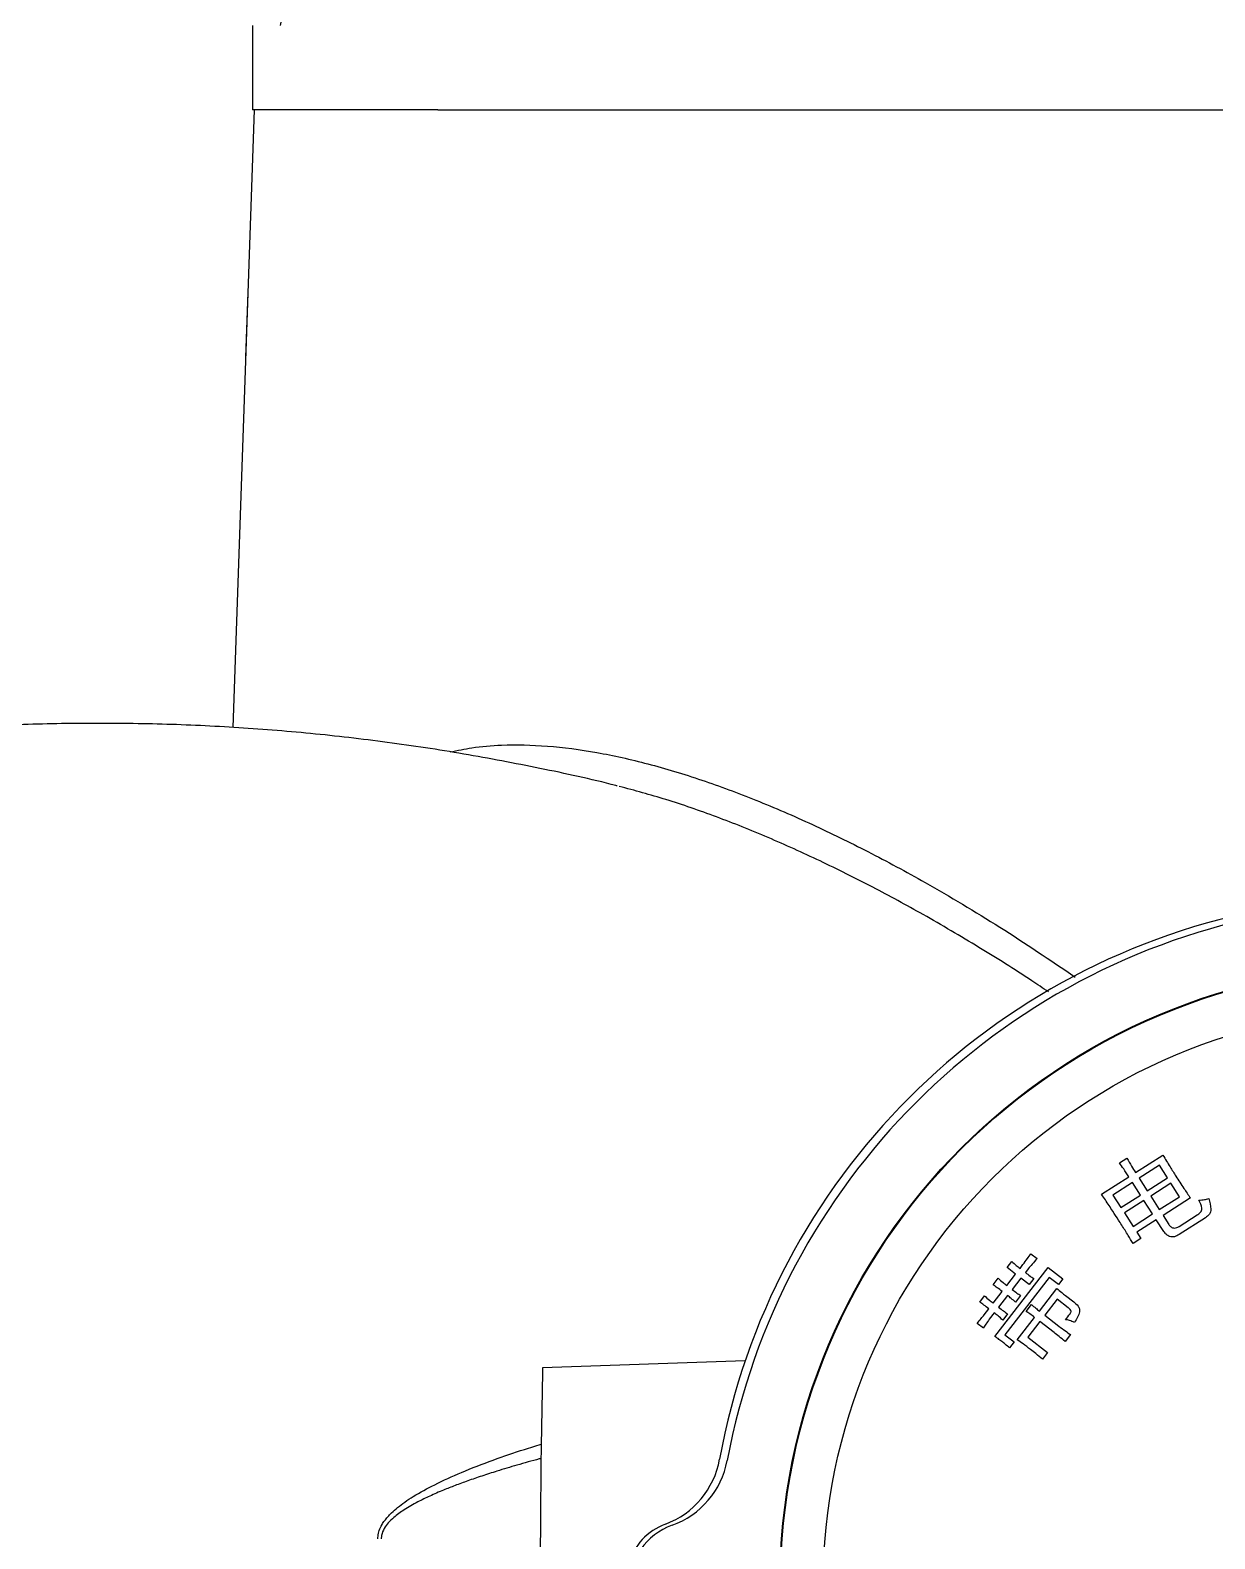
# Model space of a CAD drawing. Header units: millimetres. Extents: x 1561 to 4606, y 513 to 2666.
# Drawn here: x 3498.9 to 3637.3, y 2246.2 to 2422.5 of the extents above; entities that cross this region are included whole.
import ezdxf

# ---------------------------------------------------------------- set-up
doc = ezdxf.new("R2010")
doc.units = ezdxf.units.MM

msp = doc.modelspace()

# ---------------------------------------------------------------- linework, layer by layer
at = {"color": 7, "linetype": 'Continuous', "lineweight": 25}
for p, q in [((3524.924, 2423.034), (3524.924, 2413.164)), ((3525.11, 2413.164), (3522.591, 2341.012)), ((3546.551, 2413.164), (3524.924, 2413.164)), ((3546.551, 2413.164), (3797.078, 2413.164)), ((3626.186, 2290.121), (3627.052, 2290.673)), ((3628.069, 2288.994), (3631.263, 2291.035)), ((3624.089, 2286.449), (3627.281, 2288.49)), ((3630.864, 2289.836), (3628.499, 2288.324)), ((3631.796, 2288.377), (3630.864, 2289.836)), ((3627.71, 2287.819), (3625.425, 2286.357)), ((3628.643, 2286.36), (3627.71, 2287.819)), ((3628.499, 2288.324), (3629.431, 2286.865)), ((3629.431, 2286.865), (3631.796, 2288.377)), ((3632.2, 2287.747), (3629.835, 2286.234)), ((3633.208, 2286.17), (3632.2, 2287.747)), ((3625.425, 2286.357), (3626.357, 2284.898)), ((3626.357, 2284.898), (3628.643, 2286.36)), ((3629.046, 2285.73), (3626.761, 2284.267)), ((3630.055, 2284.153), (3629.046, 2285.73)), ((3629.835, 2286.234), (3630.843, 2284.657)), ((3630.843, 2284.657), (3633.208, 2286.17)), ((3634.466, 2286.028), (3631.273, 2283.987)), ((3626.761, 2284.267), (3627.769, 2282.691)), ((3627.769, 2282.691), (3630.055, 2284.153)), ((3630.485, 2283.482), (3628.199, 2282.02)), ((3631.366, 2282.103), (3630.485, 2283.482)), ((3631.273, 2283.987), (3631.952, 2282.923)), ((3636.225, 2283.711), (3633.149, 2281.745)), ((3633.156, 2282.694), (3635.244, 2284.028)), ((3628.199, 2282.02), (3628.677, 2281.271)), ((3628.677, 2281.271), (3627.771, 2280.693)), ((3611.642, 2269.812), (3617.873, 2277.875)), ((3613.061, 2277.89), (3613.602, 2278.589)), ((3614.055, 2277.121), (3613.061, 2277.89)), ((3614.568, 2277.783), (3614.91, 2278.225)), ((3615.84, 2279.505), (3616.577, 2278.937)), ((3617.873, 2277.875), (3619.566, 2276.565)), ((3611.43, 2275.856), (3612.028, 2276.629)), ((3617.987, 2276.729), (3612.808, 2270.027)), ((3613.031, 2275.795), (3614.055, 2277.121)), ((3614.681, 2276.637), (3613.657, 2275.312)), ((3615.639, 2275.898), (3614.681, 2276.637)), ((3615.535, 2277.741), (3615.194, 2277.299)), ((3616.18, 2276.596), (3615.639, 2275.898)), ((3619.054, 2275.903), (3617.987, 2276.729)), ((3619.566, 2276.565), (3619.054, 2275.903)), ((3609.866, 2273.83), (3610.434, 2274.567)), ((3611.437, 2273.733), (3612.491, 2275.095)), ((3613.116, 2274.612), (3612.063, 2273.25)), ((3614.643, 2274.608), (3614.045, 2273.836)), ((3616.831, 2272.798), (3618.881, 2275.449)), ((3619.883, 2274.615), (3620.841, 2273.876)), ((3610.384, 2272.37), (3610.924, 2273.07)), ((3611.55, 2272.586), (3610.982, 2271.85)), ((3615.277, 2272.765), (3615.904, 2273.576)), ((3618.909, 2274.193), (3617.457, 2272.314)), ((3620.198, 2273.196), (3618.909, 2274.193)), ((3610.287, 2270.798), (3609.55, 2271.367)), ((3613.122, 2272.489), (3612.553, 2271.753)), ((3614.243, 2269.448), (3616.261, 2272.061)), ((3616.887, 2271.578), (3615.466, 2269.738)), ((3618.545, 2270.296), (3616.887, 2271.578)), ((3617.457, 2272.314), (3619.115, 2271.032)), ((3612.808, 2270.027), (3613.875, 2269.201)), ((3613.875, 2269.201), (3613.335, 2268.502)), ((3615.466, 2269.738), (3617.786, 2267.944)), ((3620.47, 2270.046), (3619.843, 2269.235)), ((3617.786, 2267.944), (3617.188, 2267.172)), ((3582.465, 2266.991), (3558.802, 2266.164))]:
    msp.add_line(p, q, dxfattribs=at)
at = {"color": 7, "linetype": 'Continuous', "lineweight": 25, "flags": 128}
msp.add_lwpolyline([(3524.366, 2391.848), (3524.094, 2384.28), (3524.084, 2383.787)], dxfattribs=at)
at = {"color": 7, "linetype": 'Continuous', "lineweight": 25}
for radius in [72.5, 72.418, 67.42]:
    msp.add_circle((3658.996, 2240.619), radius, dxfattribs=at)
for centre, radius, start, end in [((3754.05, 2379.792), 230, 0, 169.16329), ((3658.181, 2241.166), 79.998, 100.30733, 169.69513), ((3658.996, 2240.619), 80, 100.6021, 169.3979), ((4557.377, 2242.756), 998.85, 178.657155, 180.626784), ((3569.634, 2257.266), 10, 290.58812, 349.69489), ((3570.532, 2257.178), 10, 289.80619, 349.3979), ((3575.683, 2241.164), 7.2, 110.58893, 215.5629), ((3576.496, 2240.619), 7.6, 109.80619, 250.19381)]:
    msp.add_arc(centre, radius, start, end, dxfattribs=at)
for points, knots in [([(3567.51, 2334.168), (3567.457, 2334.183), (3564.475, 2334.973), (3558.5, 2336.246), (3549.602, 2337.958), (3540.664, 2339.308), (3531.709, 2340.346), (3522.747, 2341.057), (3513.787, 2341.455), (3504.843, 2341.511), (3497.971, 2341.376), (3494.09, 2341.12), (3493.177, 2341.059)], [0, 0, 0, 0, 0.0022241, 0.1234908, 0.2444216, 0.3650249, 0.4853084, 0.6052783, 0.7249402, 0.8442984, 0.9633566, 1, 1, 1, 1]), ([(3548.013, 2338.139), (3548.848, 2338.317), (3550.763, 2338.725), (3554.509, 2339.024), (3559.339, 2338.933), (3565.062, 2338.176), (3571.104, 2336.826), (3577.318, 2334.945), (3583.753, 2332.557), (3590.243, 2329.749), (3596.853, 2326.523), (3604.171, 2322.564), (3612.279, 2317.747), (3618.09, 2313.817), (3621.013, 2311.84)], [0, 0, 0, 0, 0.0441267, 0.101238, 0.1845333, 0.2698175, 0.3532396, 0.4389211, 0.522355, 0.608027, 0.691154, 0.7762301, 0.887439, 1, 1, 1, 1]), ([(3617.888, 2310.089), (3617.235, 2310.532), (3614.549, 2312.357), (3609.664, 2315.402), (3603.465, 2319.059), (3597.261, 2322.427), (3591.212, 2325.447), (3585.116, 2328.201), (3579.104, 2330.603), (3573.274, 2332.628), (3569.548, 2333.629), (3567.732, 2334.116)], [0, 0, 0, 0, 0.0387382, 0.1596106, 0.287043, 0.4023979, 0.5232706, 0.6430913, 0.7641464, 0.8851093, 1, 1, 1, 1]), ([(3627.052, 2290.673), (3627.235, 2290.356), (3627.561, 2289.788), (3627.914, 2289.237), (3628.069, 2288.994)], [0, 0, 0, 0, 0.5599632, 1, 1, 1, 1]), ([(3631.263, 2291.035), (3631.54, 2290.57), (3632.036, 2289.739), (3632.558, 2288.925), (3632.787, 2288.566)], [0, 0, 0, 0, 0.5599781, 1, 1, 1, 1]), ([(3627.281, 2288.49), (3627.083, 2288.799), (3626.729, 2289.35), (3626.352, 2289.885), (3626.186, 2290.121)], [0, 0, 0, 0, 0.5600165, 1, 1, 1, 1]), ([(3632.787, 2288.566), (3633.094, 2288.088), (3633.641, 2287.233), (3634.214, 2286.396), (3634.466, 2286.028)], [0, 0, 0, 0, 0.5600113, 1, 1, 1, 1]), ([(3626.07, 2283.437), (3625.849, 2283.782), (3625.487, 2284.348), (3624.975, 2285.134), (3624.541, 2285.797), (3624.24, 2286.232), (3624.089, 2286.449)], [0, 0, 0, 0, 0.3400038, 0.5600061, 0.7800077, 1, 1, 1, 1]), ([(3635.244, 2284.028), (3635.384, 2284.126), (3635.594, 2284.272), (3635.813, 2284.551), (3635.833, 2285.083), (3635.626, 2285.467), (3635.461, 2285.775)], [0, 0, 0, 0, 0.2503782, 0.3753838, 0.499124, 1, 1, 1, 1]), ([(3635.461, 2285.775), (3635.682, 2285.78), (3636.078, 2285.79), (3636.455, 2285.91), (3636.62, 2285.964)], [0, 0, 0, 0, 0.5598302, 1, 1, 1, 1]), ([(3636.62, 2285.964), (3636.736, 2285.556), (3636.88, 2285.046), (3636.858, 2284.406), (3636.658, 2284.021), (3636.398, 2283.835), (3636.225, 2283.711)], [0, 0, 0, 0, 0.500786, 0.6257863, 0.7505244, 1, 1, 1, 1]), ([(3627.771, 2280.693), (3627.586, 2281.008), (3627.281, 2281.528), (3626.833, 2282.239), (3626.452, 2282.839), (3626.197, 2283.238), (3626.07, 2283.437)], [0, 0, 0, 0, 0.3399548, 0.559969, 0.7799847, 1, 1, 1, 1]), ([(3633.149, 2281.745), (3632.982, 2281.642), (3632.648, 2281.437), (3632.07, 2281.453), (3631.644, 2281.738), (3631.459, 2281.981), (3631.366, 2282.103)], [0, 0, 0, 0, 0.2807581, 0.5585557, 0.7788183, 1, 1, 1, 1]), ([(3631.952, 2282.923), (3632.03, 2282.816), (3632.185, 2282.602), (3632.552, 2282.47), (3632.889, 2282.538), (3633.067, 2282.642), (3633.156, 2282.694)], [0, 0, 0, 0, 0.2804331, 0.5584638, 0.778886, 1, 1, 1, 1]), ([(3613.602, 2278.589), (3613.778, 2278.433), (3614.093, 2278.156), (3614.423, 2277.897), (3614.568, 2277.783)], [0, 0, 0, 0, 0.5599747, 1, 1, 1, 1]), ([(3614.91, 2278.225), (3615.086, 2278.462), (3615.401, 2278.885), (3615.706, 2279.316), (3615.84, 2279.505)], [0, 0, 0, 0, 0.5599933, 1, 1, 1, 1]), ([(3616.577, 2278.937), (3616.377, 2278.719), (3616.019, 2278.329), (3615.683, 2277.921), (3615.535, 2277.741)], [0, 0, 0, 0, 0.5600362, 1, 1, 1, 1]), ([(3612.028, 2276.629), (3612.212, 2276.469), (3612.539, 2276.183), (3612.881, 2275.914), (3613.031, 2275.795)], [0, 0, 0, 0, 0.5600053, 1, 1, 1, 1]), ([(3615.194, 2277.299), (3615.374, 2277.163), (3615.696, 2276.919), (3616.032, 2276.695), (3616.18, 2276.596)], [0, 0, 0, 0, 0.56, 1, 1, 1, 1]), ([(3610.434, 2274.567), (3610.618, 2274.407), (3610.945, 2274.121), (3611.287, 2273.852), (3611.437, 2273.733)], [0, 0, 0, 0, 0.56000533, 1, 1, 1, 1]), ([(3612.491, 2275.095), (3612.296, 2275.242), (3611.949, 2275.505), (3611.589, 2275.749), (3611.43, 2275.856)], [0, 0, 0, 0, 0.5599849, 1, 1, 1, 1]), ([(3614.045, 2273.836), (3613.876, 2273.986), (3613.574, 2274.253), (3613.256, 2274.502), (3613.116, 2274.612)], [0, 0, 0, 0, 0.5599933, 1, 1, 1, 1]), ([(3613.657, 2275.312), (3613.838, 2275.176), (3614.161, 2274.934), (3614.496, 2274.708), (3614.643, 2274.608)], [0, 0, 0, 0, 0.55998259, 1, 1, 1, 1]), ([(3618.881, 2275.449), (3619.064, 2275.288), (3619.391, 2275.002), (3619.732, 2274.734), (3619.883, 2274.615)], [0, 0, 0, 0, 0.5599812, 1, 1, 1, 1]), ([(3610.924, 2273.07), (3610.731, 2273.217), (3610.385, 2273.481), (3610.024, 2273.724), (3609.866, 2273.83)], [0, 0, 0, 0, 0.5600194, 1, 1, 1, 1]), ([(3612.553, 2271.753), (3612.37, 2271.914), (3612.043, 2272.2), (3611.701, 2272.468), (3611.55, 2272.586)], [0, 0, 0, 0, 0.5599792, 1, 1, 1, 1]), ([(3612.063, 2273.25), (3612.257, 2273.103), (3612.604, 2272.841), (3612.963, 2272.597), (3613.122, 2272.489)], [0, 0, 0, 0, 0.5599827, 1, 1, 1, 1]), ([(3616.261, 2272.061), (3616.081, 2272.197), (3615.759, 2272.441), (3615.424, 2272.666), (3615.277, 2272.765)], [0, 0, 0, 0, 0.5599803, 1, 1, 1, 1]), ([(3615.904, 2273.576), (3616.073, 2273.425), (3616.375, 2273.157), (3616.692, 2272.908), (3616.831, 2272.798)], [0, 0, 0, 0, 0.5599759, 1, 1, 1, 1]), ([(3619.879, 2271.796), (3620.066, 2272.02), (3620.299, 2272.299), (3620.504, 2272.637), (3620.547, 2272.783), (3620.449, 2272.988), (3620.31, 2273.104), (3620.198, 2273.196)], [0, 0, 0, 0, 0.500942, 0.6260883, 0.6883905, 0.7508516, 1, 1, 1, 1]), ([(3620.841, 2273.876), (3621.02, 2273.725), (3621.29, 2273.499), (3621.539, 2273.086), (3621.52, 2272.361), (3621.185, 2271.863), (3620.917, 2271.464)], [0, 0, 0, 0, 0.2504432, 0.3755386, 0.4997875, 1, 1, 1, 1]), ([(3609.55, 2271.367), (3609.709, 2271.551), (3609.992, 2271.882), (3610.264, 2272.221), (3610.384, 2272.37)], [0, 0, 0, 0, 0.5600086, 1, 1, 1, 1]), ([(3610.982, 2271.85), (3610.848, 2271.656), (3610.609, 2271.311), (3610.385, 2270.955), (3610.287, 2270.798)], [0, 0, 0, 0, 0.55994664, 1, 1, 1, 1]), ([(3619.115, 2271.032), (3619.365, 2270.844), (3619.812, 2270.508), (3620.269, 2270.187), (3620.47, 2270.046)], [0, 0, 0, 0, 0.5599937, 1, 1, 1, 1]), ([(3620.917, 2271.464), (3620.733, 2271.557), (3620.404, 2271.724), (3620.04, 2271.774), (3619.879, 2271.796)], [0, 0, 0, 0, 0.56002002, 1, 1, 1, 1]), ([(3612.442, 2269.251), (3612.297, 2269.361), (3612.037, 2269.559), (3611.763, 2269.735), (3611.642, 2269.812)], [0, 0, 0, 0, 0.5599656, 1, 1, 1, 1]), ([(3613.335, 2268.502), (3613.172, 2268.647), (3612.881, 2268.904), (3612.576, 2269.145), (3612.442, 2269.251)], [0, 0, 0, 0, 0.5599999, 1, 1, 1, 1]), ([(3615.78, 2268.319), (3615.497, 2268.536), (3614.993, 2268.923), (3614.472, 2269.288), (3614.243, 2269.448)], [0, 0, 0, 0, 0.5600112, 1, 1, 1, 1]), ([(3619.843, 2269.235), (3619.604, 2269.438), (3619.178, 2269.799), (3618.738, 2270.144), (3618.545, 2270.296)], [0, 0, 0, 0, 0.5600006, 1, 1, 1, 1]), ([(3617.188, 2267.172), (3616.93, 2267.392), (3616.469, 2267.785), (3615.99, 2268.155), (3615.78, 2268.319)], [0, 0, 0, 0, 0.5599742, 1, 1, 1, 1]), ([(3539.555, 2246.185), (3539.558, 2246.285), (3539.568, 2246.618), (3539.706, 2247.191), (3539.99, 2247.794), (3540.338, 2248.32), (3540.713, 2248.781), (3541.218, 2249.303), (3541.881, 2249.881), (3542.727, 2250.512), (3544.149, 2251.44), (3546.344, 2252.628), (3549.475, 2254.043), (3552.986, 2255.398), (3556.102, 2256.476), (3557.976, 2257.048), (3558.625, 2257.247)], [0, 0, 0, 0, 0.01302199, 0.04288205, 0.07529357, 0.09894539, 0.12454685, 0.15231428, 0.19322334, 0.23895275, 0.28971324, 0.41482048, 0.56480253, 0.74017506, 0.90988204, 1, 1, 1, 1]), ([(3558.614, 2255.574), (3558.546, 2255.556), (3557.605, 2255.313), (3555.887, 2254.824), (3553.648, 2254.156), (3551.735, 2253.539), (3550.101, 2252.979), (3548.611, 2252.431), (3547.124, 2251.844), (3545.667, 2251.215), (3544.123, 2250.465), (3542.703, 2249.659), (3541.548, 2248.831), (3540.776, 2248.089), (3540.261, 2247.4), (3539.983, 2246.748), (3539.958, 2246.319), (3539.95, 2246.185)], [0, 0, 0, 0, 0.009951, 0.1360327, 0.2492574, 0.3358381, 0.4158837, 0.4894125, 0.5564481, 0.6377344, 0.7094145, 0.7940982, 0.8633473, 0.9052997, 0.9411753, 0.9815269, 1, 1, 1, 1])]:
    msp.add_open_spline(points, degree=3, knots=knots, dxfattribs=at)

doc.saveas('drawing.dxf')
